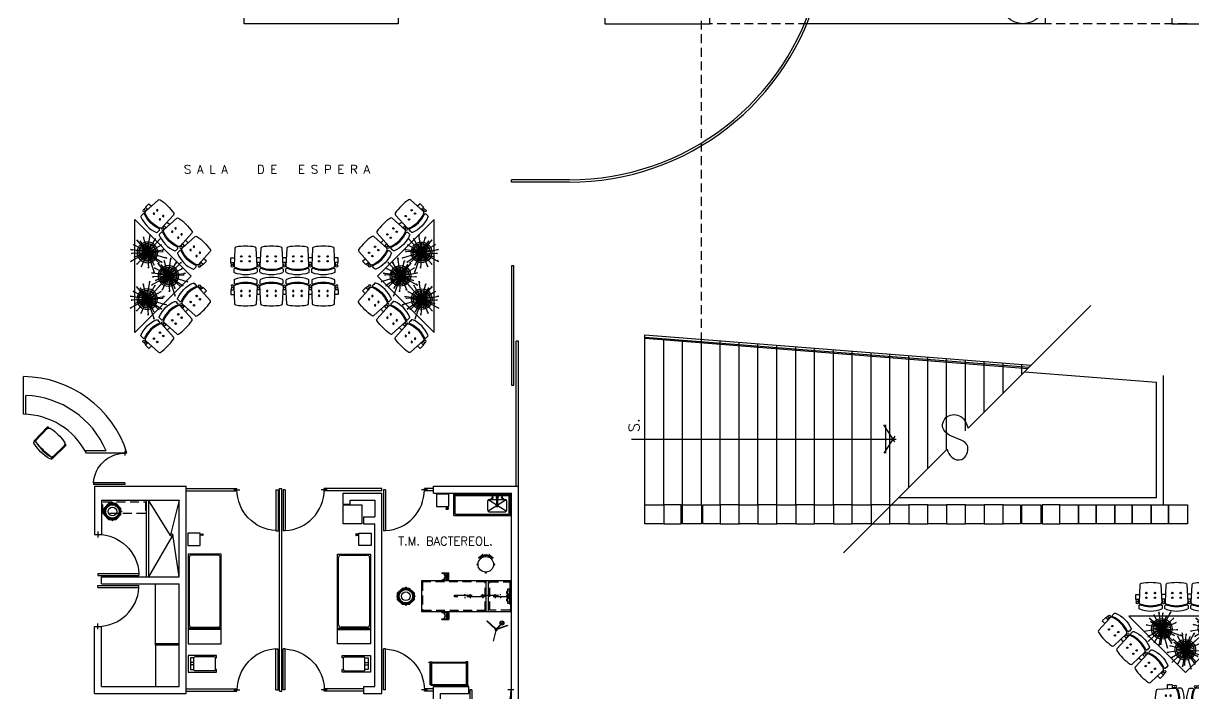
# Model space of a CAD drawing. Extents: x -358 to -207, y -206 to -105.
# Drawn here: x -263.29 to -238.47, y -181.03 to -166.81 of the extents above; entities that cross this region are included whole.
import ezdxf
from ezdxf.enums import TextEntityAlignment as Align

# ---------------------------------------------------------------- set-up
doc = ezdxf.new("R2010")
doc.units = 0
doc.header["$LTSCALE"] = 1.5
doc.header["$MEASUREMENT"] = 0
doc.linetypes.add('HIDDEN', pattern=[0.375, 0.25, -0.125])
doc.linetypes.add('HIDDEN2', pattern=[0.1875, 0.125, -0.0625])
doc.layers.get('0').update_dxf_attribs({"linetype": 'CONTINUOUS'})
for name, color, linetype in [('8CMOB01', 8, 'CONTINUOUS'), ('9CCOLUMNA', 5, 'CONTINUOUS'), ('AMBI', 8, 'CONTINUOUS'), ('CANCEL', 6, 'CONTINUOUS'), ('CCCANCEL', 6, 'CONTINUOUS'), ('CCPTAS', 6, 'CONTINUOUS'), ('MSAN', 6, 'CONTINUOUS'), ('RCMURO01', 3, 'CONTINUOUS'), ('SOMBRAS', 8, 'CONTINUOUS'), ('STAIRS', 2, 'CONTINUOUS'), ('TEX', 4, 'CONTINUOUS'), ('ZCMURBAJO', 4, 'CONTINUOUS'), ('ZCTEXT01', 2, 'CONTINUOUS')]:
    doc.layers.add(name, color=color, linetype=linetype)
doc.styles.add('REG-80', font='ROMANS.shx', dxfattribs={"height": 0.27})
doc.styles.add('ROMANS', font='ROMANS.SHX')

# ---------------------------------------------------------------- blocks, each defined once
blk = doc.blocks.new('PLANTA')
at = {"color": 8}
for q in [(-0.094, 0.161), (-0.035, 0.153), (-0.017, 0.191), (0.049, 0.18), (0.115, 0.165), (-0.218, 0.006), (-0.18, 0.048), (-0.177, -0.053), (-0.17, 0.127), (-0.165, -0.119), (-0.139, -0.123), (-0.113, -0.208), (-0.106, -0.004), (-0.098, 0.04), (-0.095, -0.047), (-0.074, 0.076), (-0.068, -0.081), (-0.038, -0.203), (-0.036, 0.1), (-0.029, -0.102), (0.139, 0.123), (0.007, 0.106), (0.05, 0.094), (0.147, 0.069), (0.216, 0.065), (0.089, 0.059), (0.106, 0.01), (0.109, -0.223), (0.17, -0.067), (0.015, -0.105), (0.056, -0.09), (0.088, -0.059), (0.105, -0.018), (0.123, -0.139), (0.186, -0.011), (0.049, -0.159), (-0.011, -0.186)]:
    blk.add_line((0, 0), q, dxfattribs=at)
at = {"color": 2}
for p, q in [((-0.094, 0.161), (-0.087, 0.15)), ((-0.035, 0.153), (-0.031, 0.137)), ((-0.017, 0.191), (-0.016, 0.17)), ((0.049, 0.18), (0.046, 0.167)), ((0.115, 0.165), (0.101, 0.145)), ((-0.218, 0.006), (-0.205, 0.006)), ((-0.18, 0.048), (-0.167, 0.044)), ((-0.17, 0.127), (-0.156, 0.117)), ((0.139, 0.123), (0.13, 0.115)), ((0.147, 0.069), (0.132, 0.062)), ((0.216, 0.065), (0.195, 0.059)), ((-0.177, -0.053), (-0.162, -0.048)), ((-0.165, -0.119), (-0.149, -0.107)), ((-0.139, -0.123), (-0.13, -0.115)), ((0.123, -0.139), (0.115, -0.13)), ((0.17, -0.067), (0.155, -0.061)), ((0.186, -0.011), (0.173, -0.01)), ((-0.113, -0.208), (-0.105, -0.192)), ((-0.038, -0.203), (-0.035, -0.19)), ((-0.011, -0.186), (-0.01, -0.173)), ((0.049, -0.159), (0.045, -0.144)), ((0.109, -0.223), (0.101, -0.205))]:
    blk.add_line(p, q, dxfattribs=at)
at = {"color": 7}
blk.add_circle((0, 0), 0.12, dxfattribs=at)
at = {"color": 8}
blk.add_circle((0, 0), 0.1, dxfattribs=at)
blk = doc.blocks.new('S3-PROTO')
for p, q in [((-0.865, 0.35), (-0.791, 0.35)), ((-0.865, 0.35), (-0.865, 0.25)), ((-0.865, 0.25), (-0.786, 0.25)), ((-0.849, 0.409), (-0.855, 0.35)), ((-0.811, 0.409), (-0.805, 0.35)), ((-0.314, 0.25), (-0.236, 0.25)), ((-0.309, 0.35), (-0.241, 0.35)), ((-0.294, 0.409), (-0.3, 0.35)), ((-0.256, 0.409), (-0.25, 0.35)), ((0.241, 0.347), (0.309, 0.347)), ((0.256, 0.405), (0.25, 0.347)), ((0.294, 0.405), (0.3, 0.347)), ((0.865, 0.25), (0.786, 0.25)), ((0.865, 0.35), (0.791, 0.35)), ((0.811, 0.409), (0.805, 0.35)), ((0.849, 0.409), (0.855, 0.35)), ((0.865, 0.35), (0.865, 0.25)), ((0.236, 0.247), (0.314, 0.247))]:
    blk.add_line(p, q)
for points in [[(-0.305, 0.522), (-0.305, 0.489, -0.522832), (-0.332, 0.471, 0.18), (-0.768, 0.471, -0.522832), (-0.795, 0.489), (-0.795, 0.547, -0.306573), (-0.782, 0.565, -0.192782), (-0.318, 0.565, -0.306573), (-0.305, 0.547), (-0.305, 0.504)], [(0.245, 0.522), (0.245, 0.489, -0.522832), (0.218, 0.471, 0.18), (-0.218, 0.471, -0.522832), (-0.245, 0.489), (-0.245, 0.547, -0.306573), (-0.232, 0.565, -0.192782), (0.232, 0.565, -0.306573), (0.245, 0.547), (0.245, 0.504)], [(0.795, 0.522), (0.795, 0.489, -0.522832), (0.768, 0.471, 0.18), (0.332, 0.471, -0.522832), (0.305, 0.489), (0.305, 0.547, -0.306573), (0.318, 0.565, -0.192782), (0.782, 0.565, -0.306573), (0.795, 0.547), (0.795, 0.504)]]:
    blk.add_lwpolyline(points, format="xyb")
for points in [[(-0.777, 0.048, 0.346546), (-0.753, 0.019, 0.095695), (-0.347, 0.019, 0.346546), (-0.323, 0.048), (-0.306, 0.417, 0.318973), (-0.325, 0.447, 0.193005), (-0.775, 0.447, 0.318973), (-0.794, 0.417)], [(-0.227, 0.048, 0.346546), (-0.203, 0.019, 0.095695), (0.203, 0.019, 0.346546), (0.227, 0.048), (0.244, 0.417, 0.318973), (0.225, 0.447, 0.193005), (-0.225, 0.447, 0.318973), (-0.244, 0.417)], [(0.323, 0.048, 0.346546), (0.347, 0.019, 0.095695), (0.753, 0.019, 0.346546), (0.777, 0.048), (0.794, 0.417, 0.318973), (0.775, 0.447, 0.193005), (0.325, 0.447, 0.318973), (0.306, 0.417)]]:
    blk.add_lwpolyline(points, format="xyb", close=True)
for centre, radius in [((-0.83, 0.425), 0.025), ((-0.64, 0.32), 0.015), ((-0.46, 0.32), 0.015), ((-0.275, 0.425), 0.025), ((-0.09, 0.32), 0.015), ((0.09, 0.32), 0.015), ((0.275, 0.422), 0.025), ((0.46, 0.32), 0.015), ((0.64, 0.32), 0.015), ((0.83, 0.425), 0.025), ((-0.64, 0.22), 0.015), ((-0.46, 0.22), 0.015), ((-0.09, 0.22), 0.015), ((0.09, 0.22), 0.015), ((0.46, 0.22), 0.015), ((0.64, 0.22), 0.015)]:
    blk.add_circle(centre, radius)
blk = doc.blocks.new('S4-PROTO')
for p, q in [((-2.28, 0.1), (-2.206, 0.1)), ((-2.28, 0.1), (-2.28, 0)), ((-2.28, 0), (-2.201, 0)), ((-2.264, 0.159), (-2.27, 0.1)), ((-2.226, 0.159), (-2.22, 0.1)), ((-1.729, 0), (-1.651, 0)), ((-1.724, 0.1), (-1.656, 0.1)), ((-1.709, 0.159), (-1.715, 0.1)), ((-1.671, 0.159), (-1.665, 0.1)), ((-1.174, 0.097), (-1.106, 0.097)), ((-1.159, 0.155), (-1.165, 0.097)), ((-1.121, 0.155), (-1.115, 0.097)), ((-0.629, 0), (-0.551, 0)), ((-0.624, 0.1), (-0.556, 0.1)), ((-0.609, 0.159), (-0.615, 0.1)), ((-0.571, 0.159), (-0.565, 0.1)), ((0, 0), (-0.079, 0)), ((0, 0.1), (-0.074, 0.1)), ((-0.054, 0.159), (-0.06, 0.1)), ((-0.016, 0.159), (-0.01, 0.1)), ((0, 0.1), (0, 0)), ((-1.179, -0.003), (-1.101, -0.003))]:
    blk.add_line(p, q)
for points in [[(-1.72, 0.272), (-1.72, 0.239, -0.522832), (-1.747, 0.221, 0.18), (-2.183, 0.221, -0.522832), (-2.21, 0.239), (-2.21, 0.297, -0.306573), (-2.197, 0.315, -0.192782), (-1.733, 0.315, -0.306573), (-1.72, 0.297), (-1.72, 0.254)], [(-1.17, 0.272), (-1.17, 0.239, -0.522832), (-1.197, 0.221, 0.18), (-1.633, 0.221, -0.522832), (-1.66, 0.239), (-1.66, 0.297, -0.306573), (-1.647, 0.315, -0.192782), (-1.183, 0.315, -0.306573), (-1.17, 0.297), (-1.17, 0.254)], [(-0.62, 0.272), (-0.62, 0.239, -0.522832), (-0.647, 0.221, 0.18), (-1.083, 0.221, -0.522832), (-1.11, 0.239), (-1.11, 0.297, -0.306573), (-1.097, 0.315, -0.192782), (-0.633, 0.315, -0.306573), (-0.62, 0.297), (-0.62, 0.254)], [(-0.07, 0.272), (-0.07, 0.239, -0.522832), (-0.097, 0.221, 0.18), (-0.533, 0.221, -0.522832), (-0.56, 0.239), (-0.56, 0.297, -0.306573), (-0.547, 0.315, -0.192782), (-0.083, 0.315, -0.306573), (-0.07, 0.297), (-0.07, 0.254)]]:
    blk.add_lwpolyline(points, format="xyb")
for points in [[(-2.192, -0.202, 0.346546), (-2.168, -0.231, 0.095695), (-1.762, -0.231, 0.346546), (-1.738, -0.202), (-1.721, 0.167, 0.318973), (-1.74, 0.197, 0.193005), (-2.19, 0.197, 0.318973), (-2.209, 0.167)], [(-1.642, -0.202, 0.346546), (-1.618, -0.231, 0.095695), (-1.212, -0.231, 0.346546), (-1.188, -0.202), (-1.171, 0.167, 0.318973), (-1.19, 0.197, 0.193005), (-1.64, 0.197, 0.318973), (-1.659, 0.167)], [(-1.092, -0.202, 0.346546), (-1.068, -0.231, 0.095695), (-0.662, -0.231, 0.346546), (-0.638, -0.202), (-0.621, 0.167, 0.318973), (-0.64, 0.197, 0.193005), (-1.09, 0.197, 0.318973), (-1.109, 0.167)], [(-0.542, -0.202, 0.346546), (-0.518, -0.231, 0.095695), (-0.112, -0.231, 0.346546), (-0.088, -0.202), (-0.071, 0.167, 0.318973), (-0.09, 0.197, 0.193005), (-0.54, 0.197, 0.318973), (-0.559, 0.167)]]:
    blk.add_lwpolyline(points, format="xyb", close=True)
for centre, radius in [((-2.245, 0.175), 0.025), ((-2.055, 0.07), 0.015), ((-1.875, 0.07), 0.015), ((-1.69, 0.175), 0.025), ((-1.505, 0.07), 0.015), ((-1.325, 0.07), 0.015), ((-1.14, 0.172), 0.025), ((-0.955, 0.07), 0.015), ((-0.775, 0.07), 0.015), ((-0.59, 0.175), 0.025), ((-0.405, 0.07), 0.015), ((-0.225, 0.07), 0.015), ((-0.035, 0.175), 0.025), ((-2.055, -0.03), 0.015), ((-1.875, -0.03), 0.015), ((-1.505, -0.03), 0.015), ((-1.325, -0.03), 0.015), ((-0.955, -0.03), 0.015), ((-0.775, -0.03), 0.015), ((-0.405, -0.03), 0.015), ((-0.225, -0.03), 0.015)]:
    blk.add_circle(centre, radius)
blk = doc.blocks.new('LPASTEUR')
for p, q in [((3.274, 17.678), (4.474, 17.678)), ((3.274, 17.228), (3.274, 17.678)), ((3.274, 17.648), (4.474, 17.648)), ((3.304, 17.258), (3.304, 17.648)), ((4.444, 17.258), (4.444, 17.648)), ((4.474, 17.228), (4.474, 17.678)), ((3.994, 17.338), (3.994, 17.538)), ((4.173, 17.451), (4.003, 17.559)), ((4.173, 17.424), (4.003, 17.316)), ((4.024, 17.568), (4.047, 17.568)), ((4.038, 17.558), (4.09, 17.611)), ((4.038, 17.558), (4.045, 17.551)), ((4.045, 17.551), (4.097, 17.604)), ((4.061, 17.568), (4.184, 17.568)), ((4.09, 17.611), (4.097, 17.604)), ((4.184, 17.436), (4.184, 17.608)), ((4.204, 17.608), (4.184, 17.608)), ((4.204, 17.436), (4.184, 17.436)), ((4.204, 17.436), (4.204, 17.608)), ((4.204, 17.568), (4.327, 17.568)), ((4.385, 17.559), (4.215, 17.451)), ((4.385, 17.316), (4.215, 17.424)), ((4.297, 17.611), (4.29, 17.604)), ((4.343, 17.551), (4.29, 17.604)), ((4.35, 17.558), (4.297, 17.611)), ((4.341, 17.568), (4.364, 17.568)), ((4.35, 17.558), (4.343, 17.551)), ((4.394, 17.338), (4.394, 17.538)), ((3.274, 17.228), (4.474, 17.228)), ((3.304, 17.258), (4.444, 17.258)), ((4.024, 17.308), (4.364, 17.308))]:
    blk.add_line(p, q)
for centre, radius, start, end in [((4.094, 17.608), 0.015, 244.4712, 205.5288), ((4.194, 17.608), 0.025, 293.5782, 246.4218), ((4.294, 17.608), 0.015, 334.4712, 295.5288), ((4.024, 17.538), 0.03, 90, 180), ((4.194, 17.438), 0.025, 113.5782, 66.4218), ((4.364, 17.538), 0.03, 0, 90), ((4.024, 17.338), 0.03, 180, 270), ((4.364, 17.338), 0.03, 270, 0)]:
    blk.add_arc(centre, radius, start, end)
blk = doc.blocks.new('PTA-D')
for p, q in [((0.95, 0), (0.95, 1)), ((0.95, 1), (1, 1)), ((1, 0), (1, 1)), ((-0.073, 0), (0.073, 0)), ((0.95, 0), (1, 0))]:
    blk.add_line(p, q)
blk.add_arc((1.002, -0.001), 1.002, 92.9928, 179.9448)
blk = doc.blocks.new('BANCO')
for p, q in [((-0.077, 0.196), (-0.078, 0.2)), ((-0.061, 0.153), (-0.07, 0.177)), ((-0.052, 0.157), (-0.06, 0.18)), ((-0.01, 0.165), (-0.01, 0.19)), ((0.01, 0.165), (0.01, 0.19)), ((0.052, 0.157), (0.06, 0.18)), ((0.061, 0.153), (0.07, 0.177)), ((0.077, 0.196), (0.078, 0.2))]:
    blk.add_line(p, q)
for points in [[(-0.165, -0.01), (-0.18, -0.01, -1), (-0.18, 0.01), (-0.165, 0.01)], [(0.165, -0.01), (0.18, -0.01, 1), (0.18, 0.01), (0.165, 0.01)], [(0.01, -0.165), (0.01, -0.18, -1), (-0.01, -0.18), (-0.01, -0.165)]]:
    blk.add_lwpolyline(points, format="xyb")
blk.add_lwpolyline([(0.148, 0.148, -1), (0.134, 0.134, 0.414214), (-0.134, 0.134, -1), (-0.148, 0.148, -0.414214)], format="xyb", close=True)
for points in [[(-0.067, 0.199), (-0.069, 0.204)], [(0.067, 0.199), (0.069, 0.204)]]:
    blk.add_lwpolyline(points)
blk.add_circle((0, 0), 0.165)
for centre, start, end in [((-0.074, 0.202), 19.3489, 200.6511), ((0.074, 0.202), 339.3489, 160.6511)]:
    blk.add_arc(centre, 0.005, start, end)
blk = doc.blocks.new('PTA-I')
for p, q in [((-1, 0), (-1, 1)), ((-0.95, 1), (-1, 1)), ((-0.95, 0), (-0.95, 1)), ((-0.95, 0), (-1, 0)), ((0.073, 0), (-0.073, 0))]:
    blk.add_line(p, q)
blk.add_arc((-1.002, -0.001), 1.002, 0.0552, 87.0072)
blk = doc.blocks.new('CORTE')
at = {"layer": 'SOMBRAS'}
for p, q in [((0, 13.69), (0, 1.25)), ((0, -1.256), (0, -15.99))]:
    blk.add_line(p, q, dxfattribs=at)
blk.add_open_spline([(0, 1.25), (-0.244, 1.391), (-0.762, 1.602), (-1.828, 1.031), (-1.016, -0.783), (0.35, 0.345), (1.678, 0.387), (2.223, -0.801), (1.132, -1.766), (0.377, -1.426), (0, -1.256)], degree=3, knots=[0.344648, 0.344648, 0.344648, 0.344648, 1.156423, 2.012713, 3.216224, 5.063958, 5.889054, 6.901802, 8.065669, 9.226775, 9.226775, 9.226775, 9.226775], dxfattribs=at)
blk = doc.blocks.new('SILLAOFI')
blk.add_lwpolyline([(0.25, 0.52, 0.12069), (-0.226, 0.52, 1), (-0.207, 0.473, -0.114598), (0.232, 0.473, 1)], format="xyb", close=True)
for points in [[(-0.257, 0.486), (-0.265, 0.075, 1), (-0.246, 0.075), (-0.238, 0.485, 0.414214)], [(-0.223, 0.472, 0.090876), (-0.231, 0.453, 0.012225), (-0.24, 0.408, 0.324037)], [(0.265, 0.408, 0.012225), (0.256, 0.453, 0.090876), (0.248, 0.472, 0.005372)], [(0.282, 0.486), (0.289, 0.075, -1), (0.27, 0.075), (0.263, 0.485, -0.414214)], [(-0.245, 0.113, 0.001055), (-0.244, 0.109, 0.324037)], [(-0.244, 0.109, 0.324037), (-0.182, 0.045, 0.086198), (0.207, 0.045, 0.324037), (0.269, 0.109, 0.001055), (0.27, 0.113, 0.311995)]]:
    blk.add_lwpolyline(points, format="xyb")
for centre, radius, start, end in [((-0.248, 0.485), 0.00952, 359, 179), ((0.012, -1.344), 1.829, 82.9817, 97.0183), ((0.273, 0.485), 0.00952, 1, 181)]:
    blk.add_arc(centre, radius, start, end)

msp = doc.modelspace()

# ---------------------------------------------------------------- linework, layer by layer
at = {"layer": '8CMOB01'}
for p, q in [((-263.29, -175.105), (-263.29, -174.305)), ((-263.24, -175.105), (-263.24, -174.706)), ((-261.537, -175.88), (-261.982, -175.88)), ((-261.093, -175.93), (-261.955, -175.93)), ((-254.527, -177.06), (-254.299, -177.06)), ((-254.32, -177.116), (-254.279, -177.116)), ((-254.319, -177.111), (-254.279, -177.111)), ((-254.318, -177.106), (-254.28, -177.106)), ((-254.317, -177.101), (-254.281, -177.101)), ((-254.316, -177.091), (-254.283, -177.091)), ((-254.316, -177.096), (-254.282, -177.096)), ((-254.315, -177.086), (-254.284, -177.086)), ((-254.302, -177.07), (-254.302, -177.06)), ((-254.297, -177.07), (-254.297, -177.06)), ((-259.533, -177.657), (-259.543, -177.657)), ((-259.543, -177.887), (-259.543, -177.659)), ((-259.533, -177.662), (-259.543, -177.662)), ((-259.517, -177.674), (-259.517, -177.644)), ((-259.512, -177.675), (-259.512, -177.643)), ((-259.507, -177.676), (-259.507, -177.642)), ((-259.502, -177.677), (-259.502, -177.641)), ((-259.497, -177.678), (-259.497, -177.64)), ((-259.492, -177.679), (-259.492, -177.639)), ((-259.487, -177.68), (-259.487, -177.639)), ((-256.233, -177.68), (-256.233, -177.639)), ((-256.228, -177.679), (-256.228, -177.639)), ((-256.223, -177.678), (-256.223, -177.64)), ((-256.218, -177.677), (-256.218, -177.641)), ((-256.213, -177.676), (-256.213, -177.642)), ((-256.208, -177.675), (-256.208, -177.643)), ((-256.203, -177.674), (-256.203, -177.644)), ((-256.187, -177.657), (-256.177, -177.657)), ((-256.187, -177.662), (-256.177, -177.662)), ((-256.177, -177.887), (-256.177, -177.659)), ((-254.149, -178.982), (-254.149, -178.947)), ((-253.929, -178.947), (-253.929, -178.924)), ((-253.812, -178.947), (-253.812, -178.924)), ((-253.549, -178.947), (-253.549, -178.924)), ((-253.286, -178.947), (-253.286, -178.924)), ((-253.169, -178.947), (-253.169, -178.924)), ((-252.949, -178.947), (-252.949, -178.982)), ((-253.929, -178.982), (-253.929, -179.005)), ((-253.812, -178.982), (-253.812, -179.005)), ((-253.549, -178.982), (-253.549, -179.005)), ((-253.286, -178.982), (-253.286, -179.005)), ((-253.169, -178.982), (-253.169, -179.005)), ((-259.673, -180.374), (-259.743, -180.374)), ((-259.673, -180.424), (-259.743, -180.424)), ((-259.243, -180.249), (-259.648, -180.249)), ((-256.477, -180.249), (-256.072, -180.249)), ((-256.047, -180.374), (-255.977, -180.374)), ((-256.047, -180.424), (-255.977, -180.424)), ((-254.664, -180.848), (-254.664, -180.378)), ((-254.654, -180.848), (-254.654, -180.378)), ((-253.874, -180.848), (-253.874, -180.378)), ((-253.864, -180.848), (-253.864, -180.378))]:
    msp.add_line(p, q, dxfattribs=at)
at = {"layer": '8CMOB01', "color": 8, "linetype": 'HIDDEN2'}
for p, q in [((-261.603, -177.21), (-261.603, -176.96)), ((-261.603, -176.96), (-260.703, -176.96)), ((-260.703, -176.96), (-260.703, -177.21)), ((-260.703, -177.21), (-261.603, -177.21)), ((-253.499, -178.664), (-254.824, -178.664)), ((-254.824, -178.664), (-254.824, -179.264)), ((-253.499, -179.264), (-253.499, -178.664)), ((-253.399, -178.664), (-252.974, -178.664)), ((-253.399, -179.264), (-253.399, -178.664)), ((-252.974, -178.664), (-252.974, -179.264)), ((-254.824, -179.264), (-253.499, -179.264)), ((-252.974, -179.264), (-253.399, -179.264))]:
    msp.add_line(p, q, dxfattribs=at)
at = {"layer": '8CMOB01', "color": 8}
for p, q in [((-259.794, -178.074), (-259.794, -179.974)), ((-259.094, -178.074), (-259.794, -178.074)), ((-259.774, -178.144), (-259.774, -179.574)), ((-259.164, -178.094), (-259.724, -178.094)), ((-259.114, -179.574), (-259.114, -178.144)), ((-259.094, -179.974), (-259.094, -178.074)), ((-256.626, -179.974), (-256.626, -178.074)), ((-256.626, -178.074), (-255.926, -178.074)), ((-256.606, -179.574), (-256.606, -178.144)), ((-256.556, -178.094), (-255.996, -178.094)), ((-255.946, -178.144), (-255.946, -179.574)), ((-255.926, -178.074), (-255.926, -179.974)), ((-252.949, -178.639), (-254.849, -178.639)), ((-254.849, -178.639), (-254.849, -179.289)), ((-254.415, -178.469), (-254.265, -178.469)), ((-254.415, -178.469), (-254.415, -178.479)), ((-254.415, -178.479), (-254.265, -178.479)), ((-254.415, -178.619), (-254.265, -178.619)), ((-254.415, -178.619), (-254.415, -178.629)), ((-254.415, -178.629), (-254.265, -178.629)), ((-254.325, -178.619), (-254.325, -178.479)), ((-254.295, -178.619), (-254.295, -178.479)), ((-254.265, -178.629), (-254.265, -178.469)), ((-253.474, -179.289), (-253.474, -178.64)), ((-253.424, -179.289), (-253.424, -178.64)), ((-252.949, -179.289), (-252.949, -178.639)), ((-260.485, -179.977), (-260.485, -178.705)), ((-252.974, -178.814), (-253.024, -178.814)), ((-253.024, -178.814), (-253.024, -179.114)), ((-252.974, -179.114), (-252.974, -178.814)), ((-253.024, -179.114), (-252.974, -179.114)), ((-254.849, -179.289), (-252.949, -179.289)), ((-254.415, -179.299), (-254.265, -179.299)), ((-254.415, -179.309), (-254.415, -179.299)), ((-254.415, -179.309), (-254.265, -179.309)), ((-254.325, -179.309), (-254.325, -179.449)), ((-254.295, -179.309), (-254.295, -179.449)), ((-254.265, -179.299), (-254.265, -179.459)), ((-259.094, -179.644), (-259.794, -179.644)), ((-259.094, -179.674), (-259.794, -179.674)), ((-259.724, -179.624), (-259.164, -179.624)), ((-256.626, -179.644), (-255.926, -179.644)), ((-256.626, -179.674), (-255.926, -179.674)), ((-255.996, -179.624), (-256.556, -179.624)), ((-254.415, -179.449), (-254.265, -179.449)), ((-254.415, -179.459), (-254.415, -179.449)), ((-254.415, -179.459), (-254.265, -179.459)), ((-253.464, -179.496), (-253.457, -179.488)), ((-253.286, -179.657), (-253.464, -179.496)), ((-253.279, -179.65), (-253.457, -179.488)), ((-253.273, -179.691), (-253.329, -179.919)), ((-253.267, -179.691), (-253.324, -179.92)), ((-253.286, -179.657), (-253.279, -179.65)), ((-253.286, -179.657), (-253.284, -179.685)), ((-253.284, -179.685), (-253.277, -179.692)), ((-253.252, -179.649), (-253.279, -179.65)), ((-253.267, -179.691), (-253.277, -179.692)), ((-253.267, -179.691), (-253.25, -179.69)), ((-253.258, -179.655), (-253.174, -179.563)), ((-253.251, -179.662), (-253.166, -179.57)), ((-253.25, -179.69), (-253.243, -179.683)), ((-253.244, -179.66), (-253.023, -179.582)), ((-253.244, -179.665), (-253.021, -179.587)), ((-253.243, -179.683), (-253.244, -179.655)), ((-253.115, -179.499), (-253.115, -179.498)), ((-253.108, -179.505), (-253.108, -179.505)), ((-253.023, -179.582), (-253.021, -179.587)), ((-253.329, -179.919), (-253.324, -179.92)), ((-259.985, -179.977), (-260.485, -179.977)), ((-260.485, -180.007), (-260.485, -179.977)), ((-259.985, -180.007), (-260.485, -180.007)), ((-260.485, -180.007), (-260.485, -180.88)), ((-259.794, -179.974), (-259.094, -179.974)), ((-255.926, -179.974), (-256.626, -179.974))]:
    msp.add_line(p, q, dxfattribs=at)
at = {"layer": '8CMOB01', "linetype": 'HIDDEN'}
for p, q in [((-254.149, -178.947), (-252.949, -178.947)), ((-252.949, -178.982), (-254.149, -178.982))]:
    msp.add_line(p, q, dxfattribs=at)
at = {"layer": '8CMOB01'}
for points in [[(-254.527, -176.8), (-254.527, -177.06), (-254.267, -177.06), (-254.267, -176.8)], [(-261.331, -177.343), (-261.476, -177.343), (-261.578, -177.24), (-261.578, -177.095), (-261.476, -176.993), (-261.331, -176.993), (-261.228, -177.095), (-261.228, -177.24)], [(-261.335, -177.333), (-261.472, -177.333), (-261.568, -177.236), (-261.568, -177.1), (-261.472, -177.003), (-261.335, -177.003), (-261.238, -177.1), (-261.238, -177.236)], [(-261.388, -177.013), (-261.388, -177.008), (-261.418, -177.008), (-261.418, -177.013)], [(-261.388, -177.323), (-261.388, -177.328), (-261.418, -177.328), (-261.418, -177.323)], [(-259.803, -177.887), (-259.543, -177.887), (-259.543, -177.627), (-259.803, -177.627)], [(-255.917, -177.887), (-256.177, -177.887), (-256.177, -177.627), (-255.917, -177.627)], [(-255.105, -179.142), (-255.25, -179.142), (-255.353, -179.04), (-255.353, -178.895), (-255.25, -178.792), (-255.105, -178.792), (-255.003, -178.895), (-255.003, -179.04)], [(-255.109, -179.132), (-255.246, -179.132), (-255.343, -179.035), (-255.343, -178.899), (-255.246, -178.802), (-255.109, -178.802), (-255.013, -178.899), (-255.013, -179.035)], [(-255.163, -178.812), (-255.163, -178.807), (-255.193, -178.807), (-255.193, -178.812)], [(-255.163, -179.122), (-255.163, -179.127), (-255.193, -179.127), (-255.193, -179.122)], [(-259.793, -180.574), (-259.193, -180.574), (-259.193, -180.524), (-259.218, -180.524), (-259.218, -180.274), (-259.193, -180.274), (-259.193, -180.224), (-259.793, -180.224)], [(-259.743, -180.524), (-259.673, -180.524), (-259.673, -180.274), (-259.743, -180.274)], [(-255.927, -180.574), (-256.527, -180.574), (-256.527, -180.524), (-256.502, -180.524), (-256.502, -180.274), (-256.527, -180.274), (-256.527, -180.224), (-255.927, -180.224)], [(-255.977, -180.524), (-256.047, -180.524), (-256.047, -180.274), (-255.977, -180.274)], [(-253.889, -180.368), (-253.889, -180.858), (-254.639, -180.858), (-254.639, -180.368)], [(-253.899, -180.378), (-253.899, -180.848), (-254.629, -180.848), (-254.629, -180.378)]]:
    msp.add_lwpolyline(points, close=True, dxfattribs=at)
for points in [[(-261.578, -177.158), (-261.588, -177.158, 1), (-261.588, -177.178), (-261.578, -177.178)], [(-261.413, -176.993), (-261.413, -176.983, -1), (-261.393, -176.983), (-261.393, -176.993)], [(-261.403, -177.323), (-261.403, -177.318, 1), (-261.403, -177.018), (-261.403, -177.013)], [(-261.228, -177.158), (-261.218, -177.158, -1), (-261.218, -177.178), (-261.228, -177.178)], [(-261.413, -177.343), (-261.413, -177.353, 1), (-261.393, -177.353), (-261.393, -177.343)], [(-255.188, -178.792), (-255.188, -178.782, -1), (-255.168, -178.782), (-255.168, -178.792)], [(-255.178, -179.122), (-255.178, -179.117, 1), (-255.178, -178.817), (-255.178, -178.812)], [(-255.353, -178.957), (-255.363, -178.957, 1), (-255.363, -178.977), (-255.353, -178.977)], [(-255.188, -179.142), (-255.188, -179.152, 1), (-255.168, -179.152), (-255.168, -179.142)], [(-255.003, -178.957), (-254.993, -178.957, -1), (-254.993, -178.977), (-255.003, -178.977)], [(-259.218, -180.524, -0.414214), (-259.243, -180.549), (-259.648, -180.549, -0.414214), (-259.673, -180.524)], [(-256.502, -180.524, 0.414214), (-256.477, -180.549), (-256.072, -180.549, 0.414214), (-256.047, -180.524)]]:
    msp.add_lwpolyline(points, format="xyb", dxfattribs=at)
for points in [[(-254.286, -177.074), (-254.279, -177.114, -0.487928), (-254.284, -177.12), (-254.315, -177.12, -0.487928), (-254.32, -177.114), (-254.312, -177.074, -0.344151), (-254.307, -177.07), (-254.291, -177.07, -0.344151)], [(-259.529, -177.646), (-259.49, -177.639, -0.487928), (-259.484, -177.643), (-259.484, -177.675, -0.487928), (-259.49, -177.68), (-259.529, -177.672, -0.344151), (-259.533, -177.667), (-259.533, -177.651, -0.344151)], [(-256.191, -177.646), (-256.23, -177.639, 0.487928), (-256.237, -177.643), (-256.237, -177.675, 0.487928), (-256.23, -177.68), (-256.191, -177.672, 0.344151), (-256.187, -177.667), (-256.187, -177.651, 0.344151)]]:
    msp.add_lwpolyline(points, format="xyb", close=True, dxfattribs=at)
for points in [[(-254.674, -180.373), (-254.694, -180.373), (-254.694, -180.363), (-254.674, -180.363)], [(-254.619, -180.358), (-254.619, -180.368), (-254.639, -180.368), (-254.639, -180.378), (-254.674, -180.378), (-254.674, -180.358), (-254.619, -180.358)], [(-253.909, -180.358), (-253.909, -180.368), (-253.889, -180.368), (-253.889, -180.378), (-253.864, -180.378), (-253.864, -180.358), (-253.909, -180.358)], [(-253.909, -180.868), (-253.909, -180.858), (-253.889, -180.858), (-253.889, -180.848), (-253.864, -180.848), (-253.864, -180.868), (-253.909, -180.868)]]:
    msp.add_lwpolyline(points, dxfattribs=at)
for centre, radius in [((-261.403, -177.168), 0.155), ((-261.403, -177.168), 0.142), ((-261.403, -177.168), 0.092), ((-255.178, -178.967), 0.155), ((-255.178, -178.967), 0.142), ((-255.178, -178.967), 0.092)]:
    msp.add_circle(centre, radius, dxfattribs=at)
at = {"layer": '8CMOB01', "color": 8}
for centre, radius in [((-253, -178.885), 0.0393), ((-253, -178.965), 0.0393), ((-253, -179.045), 0.0393), ((-253.264, -179.67), 0.0155), ((-253.141, -179.534), 0.0439), ((-253.141, -179.534), 0.0213)]:
    msp.add_circle(centre, radius, dxfattribs=at)
at = {"layer": '8CMOB01'}
for centre, radius, start, end in [((-263.31, -176.63), 2.325, 17.5222, 89.5071), ((-263.31, -176.63), 1.925, 22.9303, 87.9161), ((-263.31, -176.63), 1.525, 27.3237, 89.2486), ((-259.648, -180.274), 0.025, 90, 180), ((-259.243, -180.274), 0.025, 360, 90), ((-256.477, -180.274), 0.025, 90, 180), ((-256.072, -180.274), 0.025, 0, 90)]:
    msp.add_arc(centre, radius, start, end, dxfattribs=at)
at = {"layer": '8CMOB01', "color": 8}
for centre, radius, start, end in [((-259.724, -178.144), 0.05, 90, 180), ((-259.164, -178.144), 0.05, 0, 90), ((-256.556, -178.144), 0.05, 90, 180), ((-255.996, -178.144), 0.05, 0, 90), ((-254.415, -178.549), 0.07, 270.1612, 89.8388), ((-254.415, -179.379), 0.07, 270.1612, 89.8388), ((-259.724, -179.574), 0.05, 180, 270), ((-259.164, -179.574), 0.05, 270, 0), ((-256.556, -179.574), 0.05, 180, 270), ((-255.996, -179.574), 0.05, 270, 0)]:
    msp.add_arc(centre, radius, start, end, dxfattribs=at)
at = {"layer": '9CCOLUMNA'}
for points in [[(-256.11, -177.43), (-256.51, -177.43), (-256.51, -177.03), (-256.11, -177.03)], [(-248.91, -177.43), (-249.31, -177.43), (-249.31, -177.03), (-248.91, -177.03)], [(-241.71, -177.43), (-242.11, -177.43), (-242.11, -177.03), (-241.71, -177.03)], [(-241.71, -177.43), (-242.11, -177.43), (-242.11, -177.03), (-241.71, -177.03)]]:
    msp.add_lwpolyline(points, close=True, dxfattribs=at)
at = {"layer": 'CANCEL', "ltscale": 0.06}
msp.add_line((-248.88, -177.43), (-248.88, -177.03), dxfattribs=at)
at = {"layer": 'CANCEL'}
for points in [[(-249.34, -177.43), (-249.34, -177.03), (-249.71, -177.03), (-249.71, -177.43)], [(-248.88, -177.43), (-248.88, -177.03), (-248.51, -177.03), (-248.51, -177.43)], [(-248.11, -177.43), (-248.11, -177.03), (-247.71, -177.03), (-247.71, -177.43)], [(-247.31, -177.43), (-247.31, -177.03), (-246.91, -177.03), (-246.91, -177.43)], [(-246.51, -177.43), (-246.51, -177.03), (-246.11, -177.03), (-246.11, -177.43)], [(-245.71, -177.43), (-245.71, -177.03), (-245.31, -177.03), (-245.31, -177.43)], [(-244.91, -177.43), (-244.91, -177.03), (-244.51, -177.03), (-244.51, -177.43)], [(-244.11, -177.43), (-244.11, -177.03), (-243.71, -177.03), (-243.71, -177.43)], [(-243.31, -177.43), (-243.31, -177.03), (-242.91, -177.03), (-242.91, -177.43)], [(-242.51, -177.43), (-242.51, -177.03), (-242.14, -177.03), (-242.14, -177.43)], [(-241.31, -177.43), (-241.31, -177.03), (-241.68, -177.03), (-241.68, -177.43)], [(-240.91, -177.43), (-240.91, -177.03), (-240.54, -177.03), (-240.54, -177.43)], [(-240.14, -177.43), (-240.14, -177.03), (-239.77, -177.03), (-239.77, -177.43)], [(-239.37, -177.43), (-239.37, -177.03), (-239, -177.03), (-239, -177.43)]]:
    msp.add_lwpolyline(points, close=True, dxfattribs=at)
at = {"layer": 'CCCANCEL', "color": 8}
msp.add_line((-250.391, -175.63), (-244.776, -175.63), dxfattribs=at)
at = {"layer": 'CCPTAS'}
for p, q in [((-241.61, -166.817), (-241.61, -164.255)), ((-241.61, -166.817), (-246.67, -166.817)), ((-252.937, -170.181), (-252.937, -170.131)), ((-251.716, -170.131), (-252.937, -170.131)), ((-251.716, -170.181), (-252.937, -170.181)), ((-252.84, -176.63), (-252.84, -173.557)), ((-252.79, -173.557), (-252.84, -173.557)), ((-252.79, -176.63), (-252.79, -173.557)), ((-259.835, -176.68), (-258.76, -176.68)), ((-258.76, -176.73), (-258.76, -176.68)), ((-257.86, -180.98), (-257.86, -176.68)), ((-257.86, -176.68), (-257.81, -176.68)), ((-257.81, -180.98), (-257.81, -176.68)), ((-255.685, -176.68), (-256.91, -176.68)), ((-256.91, -176.73), (-256.91, -176.68)), ((-255.685, -176.73), (-255.685, -176.68)), ((-254.785, -176.73), (-254.785, -176.68)), ((-254.59, -176.68), (-254.785, -176.68)), ((-259.835, -176.73), (-258.76, -176.73)), ((-255.685, -176.73), (-256.91, -176.73)), ((-254.59, -176.73), (-254.785, -176.73)), ((-259.835, -180.93), (-258.76, -180.93)), ((-258.76, -180.98), (-258.76, -180.93)), ((-256.08, -180.93), (-256.91, -180.93)), ((-256.91, -180.98), (-256.91, -180.93)), ((-254.59, -180.93), (-254.785, -180.93)), ((-254.785, -180.98), (-254.785, -180.93)), ((-259.835, -180.98), (-258.76, -180.98)), ((-257.86, -180.98), (-257.81, -180.98)), ((-256.08, -180.98), (-256.91, -180.98)), ((-254.59, -180.98), (-254.785, -180.98))]:
    msp.add_line(p, q, dxfattribs=at)
msp.add_lwpolyline([(-252.887, -174.487), (-252.887, -171.953), (-252.937, -171.953), (-252.937, -174.487)], close=True, dxfattribs=at)
at = {"layer": 'CCPTAS', "color": 2}
msp.add_circle((-242.089, -166.339), 0.478, dxfattribs=at)
at = {"layer": 'CCPTAS'}
for radius, end in [(5.417, 345.6674), (5.467, 345.8012)]:
    msp.add_arc((-251.716, -164.714), radius, 270, end, dxfattribs=at)
at = {"layer": 'MSAN', "color": 6}
for p, q in [((-260.685, -176.93), (-260.685, -178.555)), ((-260.635, -176.93), (-260.635, -178.555)), ((-260.168, -177.68), (-260.635, -176.93)), ((-259.985, -176.93), (-260.172, -177.66)), ((-260.126, -177.678), (-260.635, -178.555)), ((-259.985, -178.555), (-260.124, -177.658))]:
    msp.add_line(p, q, dxfattribs=at)
msp.add_circle((-260.147, -177.666), 0.025, dxfattribs=at)
at = {"layer": 'RCMURO01', "ltscale": 0.06}
for p, q in [((-258.606, -166.817), (-258.606, -162.856)), ((-248.73, -166.817), (-248.73, -166.069)), ((-256.51, -177.01), (-256.51, -176.78)), ((-256.51, -176.78), (-255.685, -176.78)), ((-256.36, -177.01), (-256.36, -176.93)), ((-256.36, -176.93), (-255.835, -176.93)), ((-256.51, -177.01), (-256.36, -177.01)), ((-256.08, -180.88), (-256.08, -181.03))]:
    msp.add_line(p, q, dxfattribs=at)
at = {"layer": 'RCMURO01'}
for p, q in [((-250.96, -164.555), (-250.96, -166.817)), ((-238.93, -166.394), (-238.93, -166.817)), ((-255.338, -166.667), (-255.338, -166.817)), ((-255.338, -166.817), (-258.606, -166.817)), ((-250.96, -166.817), (-248.73, -166.817)), ((-238.93, -166.817), (-219.21, -166.817)), ((-261.785, -176.63), (-259.835, -176.63)), ((-261.785, -176.63), (-261.785, -177.655)), ((-259.835, -181.03), (-259.835, -176.63)), ((-254.59, -176.63), (-252.79, -176.63)), ((-254.59, -176.78), (-254.59, -176.63)), ((-252.79, -184.23), (-252.79, -176.63)), ((-261.635, -176.93), (-261.635, -177.655)), ((-261.635, -176.93), (-259.985, -176.93)), ((-259.985, -178.555), (-259.985, -176.93)), ((-255.835, -176.93), (-255.835, -177.28)), ((-255.685, -181.03), (-255.685, -176.78)), ((-254.59, -176.78), (-252.94, -176.78)), ((-252.94, -182.48), (-252.94, -176.78)), ((-256.08, -177.28), (-255.835, -177.28)), ((-256.08, -177.28), (-256.08, -177.43)), ((-256.08, -177.43), (-255.835, -177.43)), ((-255.835, -180.88), (-255.835, -177.43)), ((-261.785, -177.655), (-261.635, -177.655)), ((-261.635, -178.555), (-259.985, -178.555)), ((-261.635, -178.705), (-261.635, -178.555)), ((-261.635, -178.705), (-259.985, -178.705)), ((-259.985, -180.88), (-259.985, -178.705)), ((-261.785, -181.03), (-261.785, -179.605)), ((-261.785, -179.605), (-261.635, -179.605)), ((-261.635, -180.88), (-261.635, -179.605)), ((-261.635, -180.88), (-259.985, -180.88)), ((-256.08, -180.88), (-255.835, -180.88)), ((-254.59, -183.302), (-254.59, -180.88)), ((-254.59, -180.88), (-253.84, -180.88)), ((-253.84, -181.03), (-253.84, -180.88)), ((-261.785, -181.03), (-259.835, -181.03)), ((-256.08, -181.03), (-255.685, -181.03)), ((-254.44, -182.48), (-254.44, -181.03)), ((-254.44, -181.03), (-253.84, -181.03))]:
    msp.add_line(p, q, dxfattribs=at)
at = {"layer": 'RCMURO01', "color": 2}
for p, q in [((-242.054, -174.201), (-239.26, -174.421)), ((-239.26, -176.88), (-239.26, -174.421)), ((-239.11, -177.03), (-239.11, -174.283)), ((-239.26, -176.88), (-244.733, -176.88))]:
    msp.add_line(p, q, dxfattribs=at)
at = {"layer": 'RCMURO01'}
for points in [[(-250.11, -177.43), (-250.11, -177.03), (-249.71, -177.03), (-249.71, -177.43)], [(-248.11, -177.43), (-248.11, -177.03), (-248.51, -177.03), (-248.51, -177.43)], [(-247.31, -177.43), (-247.31, -177.03), (-247.71, -177.03), (-247.71, -177.43)], [(-246.51, -177.43), (-246.51, -177.03), (-246.91, -177.03), (-246.91, -177.43)], [(-245.71, -177.43), (-245.71, -177.03), (-246.11, -177.03), (-246.11, -177.43)], [(-244.91, -177.43), (-244.91, -177.03), (-245.31, -177.03), (-245.31, -177.43)], [(-244.11, -177.43), (-244.11, -177.03), (-244.51, -177.03), (-244.51, -177.43)], [(-243.31, -177.43), (-243.31, -177.03), (-243.71, -177.03), (-243.71, -177.43)], [(-242.51, -177.43), (-242.51, -177.03), (-242.91, -177.03), (-242.91, -177.43)], [(-241.31, -177.43), (-241.31, -177.03), (-240.91, -177.03), (-240.91, -177.43)], [(-240.54, -177.43), (-240.54, -177.03), (-240.14, -177.03), (-240.14, -177.43)], [(-239.77, -177.43), (-239.77, -177.03), (-239.37, -177.03), (-239.37, -177.43)], [(-239, -177.43), (-239, -177.03), (-238.6, -177.03), (-238.6, -177.43)]]:
    msp.add_lwpolyline(points, close=True, dxfattribs=at)
at = {"layer": 'STAIRS', "color": 8, "linetype": 'HIDDEN2'}
for p, q in [((-248.91, -177.005), (-248.91, -166.655)), ((-238.61, -166.817), (-248.73, -166.817))]:
    msp.add_line(p, q, dxfattribs=at)
at = {"layer": 'STAIRS'}
for p, q in [((-250.11, -173.417), (-241.915, -174.062)), ((-250.11, -177.03), (-250.11, -173.417)), ((-249.71, -177.03), (-249.71, -173.543)), ((-249.31, -177.03), (-249.31, -173.543)), ((-248.91, -177.03), (-248.91, -173.511)), ((-248.51, -177.03), (-248.51, -173.543)), ((-248.11, -177.03), (-248.11, -173.574)), ((-247.71, -177.03), (-247.71, -173.606)), ((-247.31, -177.03), (-247.31, -173.637)), ((-246.91, -177.03), (-246.91, -173.669)), ((-246.51, -177.03), (-246.51, -173.7)), ((-246.11, -177.03), (-246.11, -173.732)), ((-245.71, -177.03), (-245.71, -173.763)), ((-245.31, -177.03), (-245.31, -173.795)), ((-244.91, -177.03), (-244.91, -173.826)), ((-244.51, -176.657), (-244.51, -173.858)), ((-244.11, -176.257), (-244.11, -173.889)), ((-243.71, -175.857), (-243.71, -173.921)), ((-243.31, -175.457), (-243.31, -173.952)), ((-242.91, -175.057), (-242.91, -173.984)), ((-242.51, -174.657), (-242.51, -174.015)), ((-242.11, -174.257), (-242.11, -174.046))]:
    msp.add_line(p, q, dxfattribs=at)
at = {"layer": 'STAIRS', "color": 8}
for p, q in [((-250.11, -173.467), (-241.961, -174.108)), ((-250.11, -173.492), (-241.984, -174.132))]:
    msp.add_line(p, q, dxfattribs=at)
at = {"layer": 'ZCMURBAJO', "color": 4}
for p, q in [((-244.809, -175.69), (-245.041, -175.327)), ((-245.007, -175.327), (-245.007, -175.932)), ((-244.809, -175.57), (-245.041, -175.933))]:
    msp.add_line(p, q, dxfattribs=at)
for points in [[(-260.929, -173.373), (-260.929, -170.973), (-259.729, -172.173)], [(-254.577, -173.373), (-254.577, -170.973), (-255.777, -172.173)], [(-237.442, -179.388), (-239.842, -179.388), (-238.642, -180.588)]]:
    msp.add_lwpolyline(points, close=True, dxfattribs=at)

# ---------------------------------------------------------------- block references
at = {"layer": '8CMOB01', "color": 8, "xscale": -1}
for name, p, rotation in [('S3-PROTO', (-259.844, -171.071), 134.9999999999969), ('S3-PROTO', (-255.662, -173.274), 314.9999999999969), ('S4-PROTO', (-239.028, -180.848), 270)]:
    msp.add_blockref(name, p, dxfattribs=dict(at, rotation=rotation))
at = {"layer": '8CMOB01', "color": 8}
for name, p, rotation in [('S3-PROTO', (-255.662, -171.071), 225.0000000000032), ('S4-PROTO', (-258.893, -171.787), 180), ('S3-PROTO', (-259.844, -173.274), 45.00000000000311), ('S4-PROTO', (-239.697, -178.928), 180), ('S3-PROTO', (-239.971, -180.278), 315.0000000000031), ('S4-PROTO', (-238.254, -180.848), 90)]:
    msp.add_blockref(name, p, dxfattribs=dict(at, rotation=rotation))
at = {"layer": '8CMOB01', "color": 8, "xscale": -1}
msp.add_blockref('S4-PROTO', (-258.893, -172.561), dxfattribs=at)
at = {"layer": '8CMOB01', "extrusion": (0, 0, -1), "zscale": -1, "rotation": 224.9028746776822}
msp.add_blockref('SILLAOFI', (262.54, -175.509), dxfattribs=at)
at = {"layer": '8CMOB01', "color": 8}
for name, p in [('LPASTEUR', (-257.434, -194.48)), ('BANCO', (-253.482, -178.29))]:
    msp.add_blockref(name, p, dxfattribs=at)
at = {"layer": 'AMBI', "color": 3, "yscale": 1.81918294875451, "zscale": 1.81918294875451}
for p, xscale, rotation in [((-260.66, -171.67), -1.81918294875451, 44.9999999999999), ((-254.846, -171.67), 1.81918294875451, 315.0000000000001), ((-260.215, -172.169), -1.81918294875451, 44.9999999999999), ((-255.291, -172.169), 1.81918294875451, 315.0000000000001), ((-260.665, -172.662), -1.81918294875451, 44.9999999999999), ((-254.841, -172.662), 1.81918294875451, 315.0000000000001), ((-239.145, -179.657), 1.81918294875451, 45.00000000000005), ((-238.153, -179.652), 1.81918294875451, 45.00000000000005), ((-238.646, -180.102), 1.81918294875451, 45.00000000000005)]:
    msp.add_blockref('PLANTA', p, dxfattribs=dict(at, xscale=xscale, rotation=rotation))
at = {"layer": 'CANCEL', "ltscale": 0.06, "xscale": -0.6649999999999999, "yscale": 0.6649999999999999, "zscale": 0.6649999999999999, "rotation": 90}
msp.add_blockref('PTA-D', (-261.136, -175.93), dxfattribs=at)
at = {"layer": 'CCCANCEL', "ltscale": 0.06, "xscale": 0.25, "yscale": 0.25, "zscale": 0.25, "rotation": 135}
msp.add_blockref('CORTE', (-243.474, -175.622), dxfattribs=at)
at = {"layer": 'CCPTAS', "yscale": 0.87, "zscale": 0.87}
for name, p, xscale, rotation in [('PTA-D', (-258.76, -176.705), -0.87, 180), ('PTA-D', (-256.91, -176.705), 0.87, 180), ('PTA-D', (-254.785, -176.705), 0.87, 180), ('PTA-I', (-261.71, -177.655), -0.87, 270), ('PTA-I', (-261.71, -179.605), 0.87, 270), ('PTA-I', (-252.952, -180.953), -0.87, 180)]:
    msp.add_blockref(name, p, dxfattribs=dict(at, xscale=xscale, rotation=rotation))
for p, xscale in [((-258.76, -180.955), 0.87), ((-256.91, -180.955), -0.87), ((-254.785, -180.955), -0.87)]:
    msp.add_blockref('PTA-D', p, dxfattribs=dict(at, xscale=xscale))

# ---------------------------------------------------------------- texts
at = {"layer": 'TEX', "style": 'ROMANS'}
msp.add_text('S.', height=0.225, rotation=90, dxfattribs=at).set_placement((-250.226, -175.338), align=Align.CENTER)
at = {"layer": 'ZCTEXT01', "color": 0, "style": 'REG-80'}
for s, p in [('S A L A    D E   E S P E R A', (-257.911, -169.998)), ('T.M. BACTEREOL.', (-254.337, -177.887))]:
    msp.add_text(s, height=0.18, dxfattribs=at).set_placement(p, align=Align.CENTER)

doc.saveas('drawing.dxf')
